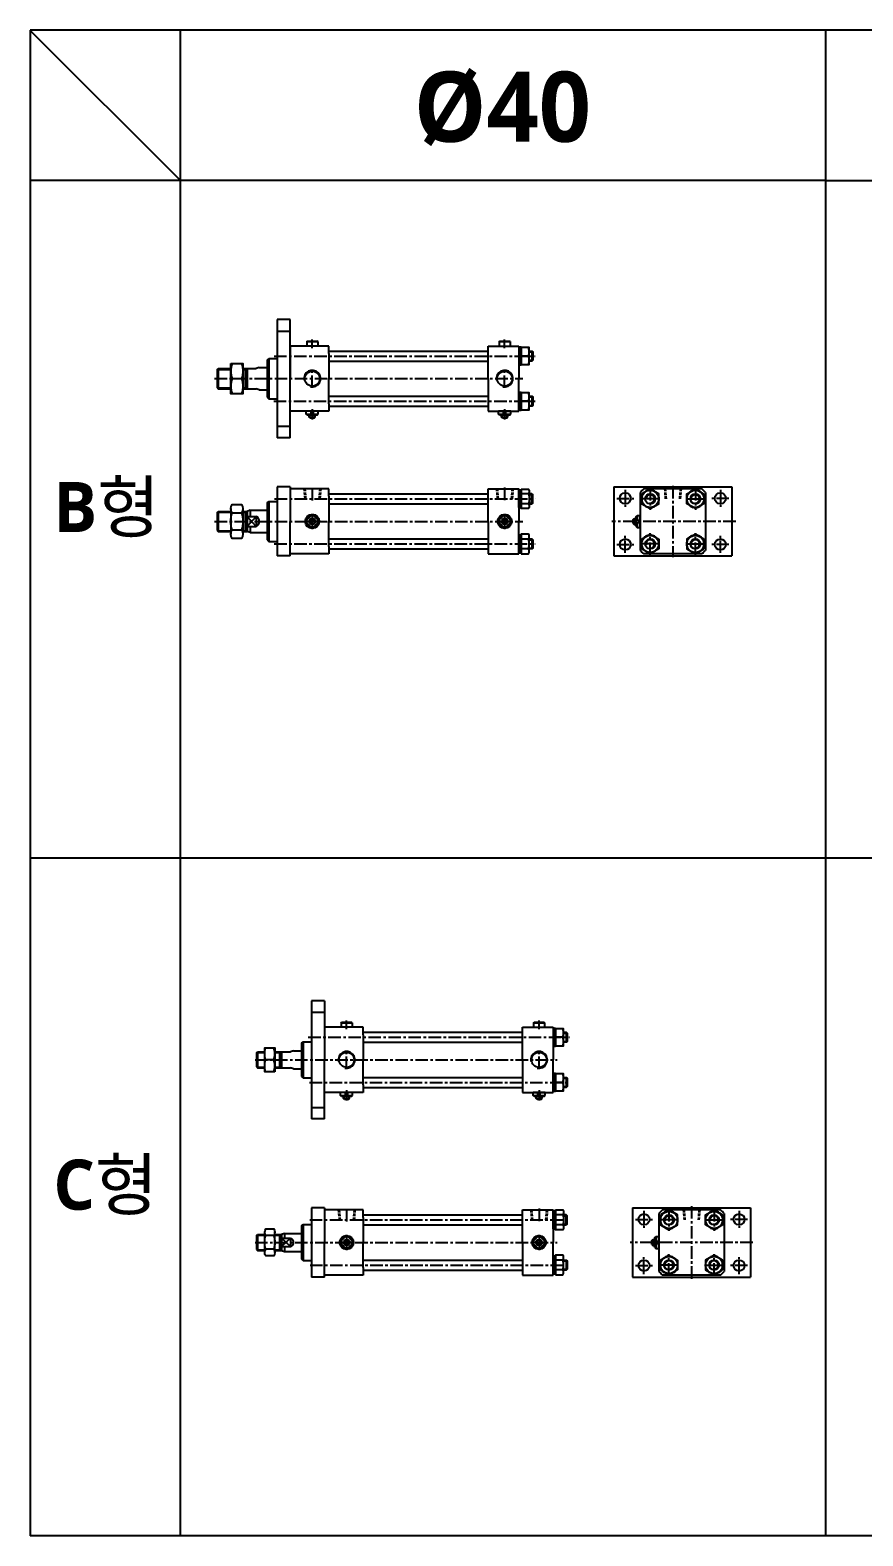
# Model space of a CAD drawing. Extents: x -819 to 8226, y -8942 to 4052.
# Drawn here: x 0 to 831, y 2550 to 4052 of the extents above; entities that cross this region are included whole.
import ezdxf

# ---------------------------------------------------------------- set-up
doc = ezdxf.new("R2010")
doc.units = 0
doc.header["$LTSCALE"] = 10
doc.header["$MEASUREMENT"] = 0
for name, pattern in [('CENTER', [2, 1.25, -0.25, 0.25, -0.25]), ('CENTERX2', [4, 2.5, -0.5, 0.5, -0.5]), ('HIDDEN', [0.375, 0.25, -0.125])]:
    doc.linetypes.add(name, pattern=pattern)
doc.layers.get('0').update_dxf_attribs({"linetype": 'CONTINUOUS'})
for name, color, linetype in [('CEN', 1, 'CENTERX2'), ('CENTER', 1, 'CENTER'), ('ML', 7, 'CONTINUOUS'), ('THIN', 3, 'CONTINUOUS')]:
    doc.layers.add(name, color=color, linetype=linetype)
doc.styles.add('문자', font='romans.shx')

msp = doc.modelspace()

# ---------------------------------------------------------------- linework, layer by layer
for p, q in [((4857.5, 4052.4), (0, 4052.4)), ((0, 4052.4), (0, 2550.2)), ((0, 4051.9), (150, 3902.4)), ((150, 2550.2), (150, 4052.4)), ((794, 2550.2), (794, 4052.4)), ((793.5, 3902.4), (0, 3902.4)), ((793.5, 3902.4), (1438, 3902.3)), ((4857.5, 3226.3), (0, 3226.3)), ((4857.5, 2550.2), (0, 2550.2))]:
    msp.add_line(p, q)
at = {"color": 3}
for q in [(259.6, 3763.7), (246.6, 3645.7)]:
    msp.add_line((259.6, 3645.7), q, dxfattribs=at)
at = {"layer": 'CEN', "color": 1, "linetype": 'CENTER'}
for p, q in [((593.9, 3593.8), (593.9, 3576.8)), ((688.9, 3593.8), (688.9, 3576.8)), ((585.4, 3585.3), (602.4, 3585.3)), ((697.4, 3585.3), (680.4, 3585.3)), ((593.9, 3530.8), (593.9, 3547.8)), ((688.9, 3530.8), (688.9, 3547.8)), ((585.4, 3539.3), (602.4, 3539.3)), ((697.4, 3539.3), (680.4, 3539.3)), ((612.6, 2874.4), (612.6, 2857.4)), ((707.6, 2874.4), (707.6, 2857.4)), ((604.1, 2865.9), (621.1, 2865.9)), ((716.1, 2865.9), (699.1, 2865.9)), ((612.6, 2811.4), (612.6, 2828.4)), ((707.6, 2811.4), (707.6, 2828.4)), ((604.1, 2819.9), (621.1, 2819.9)), ((716.1, 2819.9), (699.1, 2819.9))]:
    msp.add_line(p, q, dxfattribs=at)
at = {"layer": 'CENTER'}
for p, q in [((618.9, 3595.7), (618.9, 3573.9)), ((663.9, 3595.7), (663.9, 3573.9)), ((628.3, 3584.8), (609.5, 3584.8)), ((654.5, 3584.8), (673.3, 3584.8)), ((618.9, 3528.9), (618.9, 3550.7)), ((663.9, 3528.9), (663.9, 3550.7)), ((628.3, 3539.8), (609.5, 3539.8)), ((654.5, 3539.8), (673.3, 3539.8)), ((637.6, 2876.3), (637.6, 2854.6)), ((682.6, 2876.3), (682.6, 2854.6)), ((647, 2865.4), (628.1, 2865.4)), ((673.1, 2865.4), (692, 2865.4)), ((637.6, 2809.6), (637.6, 2831.3)), ((682.6, 2809.6), (682.6, 2831.3)), ((647, 2820.4), (628.1, 2820.4)), ((673.1, 2820.4), (692, 2820.4))]:
    msp.add_line(p, q, dxfattribs=at)
at = {"layer": 'ML'}
for p, q in [((246.6, 3763.7), (246.6, 3645.7)), ((259.6, 3763.7), (246.6, 3763.7)), ((276.1, 3741.7), (276.6, 3742.2)), ((276.1, 3741.7), (287.1, 3741.7)), ((276.6, 3742.2), (286.6, 3742.2)), ((287.1, 3741.7), (286.6, 3742.2)), ((468.1, 3741.7), (468.6, 3742.2)), ((468.1, 3741.7), (479.1, 3741.7)), ((468.6, 3742.2), (478.6, 3742.2)), ((479.1, 3741.7), (478.6, 3742.2)), ((298.1, 3737.2), (259.6, 3737.2)), ((259.6, 3737.2), (259.6, 3704.7)), ((298.1, 3729.7), (298.1, 3737.2)), ((298.1, 3729.7), (298.1, 3704.7)), ((457.1, 3704.7), (457.1, 3737.2)), ((457.1, 3737.2), (487.6, 3737.2)), ((487.6, 3737.2), (487.6, 3704.7)), ((490.1, 3726.6), (487.6, 3729.1)), ((490.1, 3725.2), (487.6, 3727.7)), ((497.4, 3727.2), (490.1, 3727.2)), ((500.8, 3732.2), (500.8, 3722.2)), ((186.6, 3713.7), (187.6, 3714.7)), ((186.6, 3713.7), (186.6, 3695.7)), ((187.6, 3714.7), (187.6, 3694.7)), ((214.6, 3714.7), (214.6, 3694.7)), ((216.6, 3714.7), (216.6, 3694.7)), ((228.6, 3715.9), (225.6, 3714.7)), ((186.6, 3695.7), (187.6, 3694.7)), ((200.3, 3704.7), (210.9, 3704.7)), ((298.1, 3679.7), (298.1, 3704.7)), ((457.1, 3704.7), (457.1, 3672.2)), ((487.6, 3672.2), (487.6, 3704.7)), ((228.6, 3693.5), (225.6, 3694.7)), ((490.1, 3681.6), (487.6, 3684.1)), ((490.1, 3680.2), (487.6, 3682.7)), ((497.4, 3682.2), (490.1, 3682.2)), ((500.8, 3687.2), (500.8, 3677.2)), ((298.1, 3672.2), (259.6, 3672.2)), ((287.6, 3672.2), (275.6, 3672.2)), ((275.6, 3669.2), (275.6, 3672.2)), ((275.6, 3669.2), (280.4, 3669.2)), ((276.6, 3668.2), (275.6, 3669.2)), ((286.6, 3668.2), (276.6, 3668.2)), ((278.6, 3666.2), (278.6, 3668.2)), ((278.6, 3666.2), (284.6, 3666.2)), ((279.6, 3665.2), (278.6, 3666.2)), ((280.4, 3668.2), (280.4, 3672.2)), ((282.8, 3668.2), (282.8, 3672.2)), ((282.8, 3669.2), (287.6, 3669.2)), ((283.6, 3665.2), (284.6, 3666.2)), ((284.6, 3666.2), (284.6, 3668.2)), ((286.6, 3668.2), (287.6, 3669.2)), ((287.6, 3669.2), (287.6, 3672.2)), ((298.1, 3679.7), (298.1, 3672.2)), ((457.1, 3672.2), (487.6, 3672.2)), ((479.6, 3672.2), (467.6, 3672.2)), ((467.6, 3669.2), (467.6, 3672.2)), ((467.6, 3669.2), (472.4, 3669.2)), ((468.6, 3668.2), (467.6, 3669.2)), ((478.6, 3668.2), (468.6, 3668.2)), ((470.6, 3666.2), (470.6, 3668.2)), ((470.6, 3666.2), (476.6, 3666.2)), ((471.6, 3665.2), (470.6, 3666.2)), ((472.4, 3668.2), (472.4, 3672.2)), ((474.8, 3668.2), (474.8, 3672.2)), ((474.8, 3669.2), (479.6, 3669.2)), ((475.6, 3665.2), (476.6, 3666.2)), ((476.6, 3666.2), (476.6, 3668.2)), ((478.6, 3668.2), (479.6, 3669.2)), ((479.6, 3669.2), (479.6, 3672.2)), ((283.6, 3665.2), (279.6, 3665.2)), ((475.6, 3665.2), (471.6, 3665.2)), ((246.6, 3596.8), (246.6, 3527.8)), ((259.6, 3596.8), (246.6, 3596.8)), ((259.6, 3596.8), (259.6, 3562.3)), ((298.1, 3594.8), (259.6, 3594.8)), ((298.1, 3587.3), (298.1, 3594.8)), ((457.1, 3594.8), (487.6, 3594.8)), ((457.1, 3562.3), (457.1, 3594.8)), ((487.6, 3594.8), (487.6, 3562.3)), ((498.1, 3592.1), (498.1, 3577.4)), ((582.4, 3596.8), (582.4, 3527.8)), ((582.4, 3596.8), (700.4, 3596.8)), ((608.9, 3591.2), (608.9, 3533.4)), ((670.3, 3594.8), (612.5, 3594.8)), ((673.9, 3591.2), (673.9, 3533.4)), ((700.4, 3596.8), (700.4, 3527.8)), ((236.6, 3580.8), (238.1, 3582.3)), ((236.6, 3580.8), (236.6, 3543.8)), ((238.1, 3582.3), (238.1, 3542.3)), ((238.1, 3582.3), (246.6, 3582.3)), ((298.1, 3587.3), (298.1, 3562.3)), ((490.1, 3586.7), (487.6, 3584.2)), ((490.1, 3585.3), (487.6, 3582.8)), ((497.4, 3589.7), (490.1, 3589.7)), ((497.4, 3579.9), (490.1, 3579.9)), ((500.8, 3579.8), (500.8, 3589.8)), ((186.6, 3571.3), (187.6, 3572.3)), ((186.6, 3571.3), (186.6, 3553.3)), ((187.6, 3572.3), (187.6, 3552.3)), ((200.3, 3575), (200.3, 3549.5)), ((201.6, 3570.8), (211, 3570.8)), ((212.3, 3575), (212.3, 3549.5)), ((214.6, 3572.3), (214.6, 3552.3)), ((219.6, 3573.5), (216.6, 3572.3)), ((216.6, 3572.3), (216.6, 3552.3)), ((216.6, 3567.3), (225.9, 3567.3)), ((219.6, 3573.5), (219.6, 3567.3)), ((225.6, 3567.3), (225.6, 3557.2)), ((259.6, 3527.8), (259.6, 3562.3)), ((280.4, 3568.2), (275.8, 3563.5)), ((275.8, 3561.1), (280.4, 3556.4)), ((282.8, 3568.2), (287.5, 3563.5)), ((287.5, 3561.1), (282.8, 3556.4)), ((298.1, 3537.3), (298.1, 3562.3)), ((457.1, 3562.3), (457.1, 3529.8)), ((472.4, 3568.2), (467.8, 3563.5)), ((467.8, 3561.1), (472.4, 3556.4)), ((474.8, 3568.2), (479.5, 3563.5)), ((479.5, 3561.1), (474.8, 3556.4)), ((487.6, 3529.8), (487.6, 3562.3)), ((601.9, 3564.3), (602.9, 3565.3)), ((601.9, 3560.3), (601.9, 3564.3)), ((602.9, 3565.3), (604.9, 3565.3)), ((602.9, 3565.3), (602.9, 3559.3)), ((604.9, 3567.3), (605.9, 3568.3)), ((604.9, 3557.3), (604.9, 3567.3)), ((604.9, 3563.5), (608.9, 3563.5)), ((604.9, 3561.1), (608.9, 3561.1)), ((605.9, 3568.3), (608.9, 3568.3)), ((605.9, 3568.3), (605.9, 3563.5)), ((605.9, 3561.1), (605.9, 3556.3)), ((608.9, 3556.3), (608.9, 3568.3)), ((186.6, 3553.3), (187.6, 3552.3)), ((201.6, 3553.8), (211, 3553.8)), ((216.6, 3557.2), (225.6, 3557.2)), ((219.6, 3551.1), (216.6, 3552.3)), ((219.6, 3557.2), (219.6, 3551.1)), ((498.1, 3532.4), (498.1, 3547.1)), ((601.9, 3560.3), (602.9, 3559.3)), ((602.9, 3559.3), (604.9, 3559.3)), ((604.9, 3557.3), (605.9, 3556.3)), ((605.9, 3556.3), (608.9, 3556.3)), ((236.6, 3543.8), (238.1, 3542.3)), ((238.1, 3542.3), (246.6, 3542.3)), ((298.1, 3537.3), (298.1, 3529.8)), ((490.1, 3539.2), (487.6, 3541.7)), ((490.1, 3537.8), (487.6, 3540.3)), ((497.4, 3544.7), (490.1, 3544.7)), ((497.4, 3534.9), (490.1, 3534.9)), ((500.8, 3544.8), (500.8, 3534.8)), ((259.6, 3527.8), (246.6, 3527.8)), ((298.1, 3529.8), (259.6, 3529.8)), ((457.1, 3529.8), (487.6, 3529.8)), ((582.4, 3527.8), (700.4, 3527.8)), ((670.3, 3529.8), (612.5, 3529.8)), ((280.9, 3084.1), (280.9, 2966.1)), ((293.9, 3084.1), (280.9, 3084.1)), ((293.9, 3084.1), (293.9, 3025.1)), ((332.4, 3057.6), (293.9, 3057.6)), ((310.4, 3062.1), (310.9, 3062.6)), ((310.4, 3062.1), (321.4, 3062.1)), ((310.9, 3062.6), (320.9, 3062.6)), ((321.4, 3062.1), (320.9, 3062.6)), ((332.4, 3050.1), (332.4, 3057.6)), ((332.4, 3050.1), (332.4, 3025.1)), ((491.4, 3025.1), (491.4, 3057.6)), ((491.4, 3057.6), (521.9, 3057.6)), ((502.4, 3062.1), (502.9, 3062.6)), ((502.4, 3062.1), (513.4, 3062.1)), ((502.9, 3062.6), (512.9, 3062.6)), ((513.4, 3062.1), (512.9, 3062.6)), ((521.9, 3057.6), (521.9, 3025.1)), ((535.1, 3052.6), (535.1, 3042.6)), ((270.9, 3041.6), (272.4, 3043.1)), ((270.9, 3041.6), (270.9, 3008.6)), ((272.4, 3043.1), (272.4, 3007.1)), ((272.4, 3043.1), (280.9, 3043.1)), ((524.4, 3047), (521.9, 3049.5)), ((524.4, 3045.6), (521.9, 3048.1)), ((531.7, 3047.6), (524.4, 3047.6)), ((225.9, 3032.1), (226.9, 3033.1)), ((225.9, 3032.1), (225.9, 3018.1)), ((226.9, 3033.1), (226.9, 3017.1)), ((244.1, 3025.1), (235.2, 3025.1)), ((248.9, 3033.1), (248.9, 3017.1)), ((250.9, 3033.1), (250.9, 3017.1)), ((262.9, 3034.1), (259.9, 3033.1)), ((293.9, 2966.1), (293.9, 3025.1)), ((332.4, 3000.1), (332.4, 3025.1)), ((491.4, 3025.1), (491.4, 2992.6)), ((521.9, 2992.6), (521.9, 3025.1)), ((225.9, 3018.1), (226.9, 3017.1)), ((262.9, 3016.1), (259.9, 3017.1)), ((270.9, 3008.6), (272.4, 3007.1)), ((272.4, 3007.1), (280.9, 3007.1)), ((535.1, 3007.6), (535.1, 2997.6)), ((332.4, 2992.6), (293.9, 2992.6)), ((321.9, 2992.6), (309.9, 2992.6)), ((309.9, 2989.6), (309.9, 2992.6)), ((309.9, 2989.6), (314.7, 2989.6)), ((310.9, 2988.6), (309.9, 2989.6)), ((314.7, 2988.6), (314.7, 2992.6)), ((317.1, 2988.6), (317.1, 2992.6)), ((317.1, 2989.6), (321.9, 2989.6)), ((320.9, 2988.6), (321.9, 2989.6)), ((321.9, 2989.6), (321.9, 2992.6)), ((332.4, 3000.1), (332.4, 2992.6)), ((491.4, 2992.6), (521.9, 2992.6)), ((513.9, 2992.6), (501.9, 2992.6)), ((501.9, 2989.6), (501.9, 2992.6)), ((501.9, 2989.6), (506.7, 2989.6)), ((502.9, 2988.6), (501.9, 2989.6)), ((506.7, 2988.6), (506.7, 2992.6)), ((509.1, 2988.6), (509.1, 2992.6)), ((509.1, 2989.6), (513.9, 2989.6)), ((512.9, 2988.6), (513.9, 2989.6)), ((513.9, 2989.6), (513.9, 2992.6)), ((524.4, 3002), (521.9, 3004.5)), ((524.4, 3000.6), (521.9, 3003.1)), ((531.7, 3002.6), (524.4, 3002.6)), ((320.9, 2988.6), (310.9, 2988.6)), ((312.9, 2986.6), (312.9, 2988.6)), ((312.9, 2986.6), (318.9, 2986.6)), ((313.9, 2985.6), (312.9, 2986.6)), ((317.9, 2985.6), (313.9, 2985.6)), ((317.9, 2985.6), (318.9, 2986.6)), ((318.9, 2986.6), (318.9, 2988.6)), ((512.9, 2988.6), (502.9, 2988.6)), ((504.9, 2986.6), (504.9, 2988.6)), ((504.9, 2986.6), (510.9, 2986.6)), ((505.9, 2985.6), (504.9, 2986.6)), ((509.9, 2985.6), (505.9, 2985.6)), ((509.9, 2985.6), (510.9, 2986.6)), ((510.9, 2986.6), (510.9, 2988.6)), ((293.9, 2966.1), (280.9, 2966.1)), ((280.9, 2877.4), (280.9, 2808.4)), ((293.9, 2877.4), (280.9, 2877.4)), ((293.9, 2877.4), (293.9, 2842.9)), ((332.4, 2875.4), (293.9, 2875.4)), ((332.4, 2867.9), (332.4, 2875.4)), ((491.4, 2875.4), (521.9, 2875.4)), ((491.4, 2842.9), (491.4, 2875.4)), ((521.9, 2875.4), (521.9, 2842.9)), ((531.7, 2870.4), (524.4, 2870.4)), ((532.4, 2872.8), (532.4, 2858.1)), ((535.1, 2860.4), (535.1, 2870.4)), ((601.1, 2877.4), (719.1, 2877.4)), ((601.1, 2877.4), (601.1, 2808.4)), ((627.6, 2871.9), (627.6, 2814)), ((689, 2875.4), (631.1, 2875.4)), ((692.6, 2871.9), (692.6, 2814)), ((719.1, 2877.4), (719.1, 2808.4)), ((270.9, 2859.4), (272.4, 2860.9)), ((270.9, 2859.4), (270.9, 2826.4)), ((272.4, 2860.9), (272.4, 2824.9)), ((272.4, 2860.9), (280.9, 2860.9)), ((332.4, 2867.9), (332.4, 2842.9)), ((524.4, 2867.4), (521.9, 2864.9)), ((524.4, 2866), (521.9, 2863.5)), ((531.7, 2860.5), (524.4, 2860.5)), ((225.9, 2849.9), (226.9, 2850.9)), ((225.9, 2849.9), (225.9, 2835.9)), ((226.9, 2850.9), (226.9, 2834.9)), ((234.1, 2832.8), (234.1, 2853.1)), ((243.1, 2849.7), (235.2, 2849.7)), ((244.2, 2832.8), (244.2, 2853.1)), ((248.9, 2850.9), (248.9, 2834.9)), ((253.9, 2851.9), (250.9, 2850.9)), ((250.9, 2850.9), (250.9, 2834.9)), ((250.9, 2847.1), (259.9, 2847.1)), ((253.9, 2851.9), (253.9, 2847.1)), ((259.9, 2847.1), (259.9, 2838.8)), ((293.9, 2808.4), (293.9, 2842.9)), ((314.7, 2848.8), (310, 2844.1)), ((310, 2841.8), (314.7, 2837.1)), ((317.1, 2848.8), (321.8, 2844.1)), ((321.8, 2841.8), (317.1, 2837.1)), ((332.4, 2817.9), (332.4, 2842.9)), ((491.4, 2842.9), (491.4, 2810.4)), ((506.7, 2848.8), (502, 2844.1)), ((502, 2841.8), (506.7, 2837.1)), ((509.1, 2848.8), (513.8, 2844.1)), ((513.8, 2841.8), (509.1, 2837.1)), ((521.9, 2810.4), (521.9, 2842.9)), ((620.6, 2844.9), (621.6, 2845.9)), ((620.6, 2840.9), (620.6, 2844.9)), ((620.6, 2840.9), (621.6, 2839.9)), ((621.6, 2845.9), (623.6, 2845.9)), ((621.6, 2845.9), (621.6, 2839.9)), ((621.6, 2839.9), (623.6, 2839.9)), ((623.6, 2847.9), (624.6, 2848.9)), ((623.6, 2837.9), (623.6, 2847.9)), ((623.6, 2844.1), (627.6, 2844.1)), ((623.6, 2841.8), (627.6, 2841.8)), ((624.6, 2848.9), (627.6, 2848.9)), ((624.6, 2848.9), (624.6, 2844.1)), ((624.6, 2841.8), (624.6, 2836.9)), ((627.6, 2836.9), (627.6, 2848.9)), ((225.9, 2835.9), (226.9, 2834.9)), ((243.1, 2836.2), (235.2, 2836.2)), ((250.9, 2838.8), (259.9, 2838.8)), ((250.9, 2834.9), (253.9, 2833.9)), ((253.9, 2838.8), (253.9, 2833.9)), ((270.9, 2826.4), (272.4, 2824.9)), ((272.4, 2824.9), (280.9, 2824.9)), ((531.7, 2825.4), (524.4, 2825.4)), ((532.4, 2813.1), (532.4, 2827.8)), ((535.1, 2825.4), (535.1, 2815.4)), ((623.6, 2837.9), (624.6, 2836.9)), ((624.6, 2836.9), (627.6, 2836.9)), ((332.4, 2810.4), (293.9, 2810.4)), ((332.4, 2817.9), (332.4, 2810.4)), ((491.4, 2810.4), (521.9, 2810.4)), ((524.4, 2819.9), (521.9, 2822.4)), ((524.4, 2818.5), (521.9, 2821)), ((531.7, 2815.5), (524.4, 2815.5)), ((689, 2810.4), (631.1, 2810.4)), ((293.9, 2808.4), (280.9, 2808.4)), ((601.1, 2808.4), (719.1, 2808.4))]:
    msp.add_line(p, q, dxfattribs=at)
at = {"layer": 'ML', "color": 1, "linetype": 'CENTER'}
for p, q in [((246, 3752.2), (260.3, 3752.2)), ((281.6, 3735.2), (281.6, 3743.9)), ((473.6, 3735.2), (473.6, 3743.9)), ((243.5, 3727.2), (504, 3727.2)), ((281.6, 3695.5), (281.6, 3713.8)), ((473.6, 3695.5), (473.6, 3713.8)), ((184.1, 3704.7), (491.6, 3704.7)), ((243.1, 3682.2), (504, 3682.2)), ((281.6, 3674.4), (281.6, 3664)), ((473.6, 3674.4), (473.6, 3664)), ((246, 3657.2), (260.3, 3657.2)), ((281.6, 3595.7), (281.6, 3583.1)), ((473.6, 3596.1), (473.6, 3582.6)), ((641.4, 3597.7), (641.4, 3526.7)), ((243.9, 3584.8), (504, 3584.8)), ((184.1, 3562.3), (491.6, 3562.3)), ((289.3, 3562.3), (273.9, 3562.3)), ((281.6, 3570), (281.6, 3554.6)), ((481.3, 3562.3), (465.9, 3562.3)), ((473.6, 3570), (473.6, 3554.6)), ((704.3, 3562.3), (580.7, 3562.3)), ((243.6, 3539.8), (504, 3539.8)), ((280.3, 3072.6), (294.6, 3072.6)), ((315.9, 3055.6), (315.9, 3064.3)), ((507.9, 3055.6), (507.9, 3064.3)), ((277.6, 3047.6), (538.3, 3047.6)), ((224.5, 3025.1), (525.9, 3025.1)), ((315.9, 3015.9), (315.9, 3034.2)), ((507.9, 3015.9), (507.9, 3034.2)), ((278.9, 3002.6), (538.3, 3002.6)), ((315.9, 2994.8), (315.9, 2984.4)), ((507.9, 2994.8), (507.9, 2984.4)), ((280.3, 2977.6), (294.6, 2977.6)), ((315.9, 2876.3), (315.9, 2863.8)), ((507.9, 2876.8), (507.9, 2863.3)), ((660.1, 2879.2), (660.1, 2806.4)), ((279.1, 2865.4), (538.3, 2865.4)), ((224.5, 2842.9), (525.9, 2842.9)), ((323.6, 2842.9), (308.2, 2842.9)), ((315.9, 2850.6), (315.9, 2835.2)), ((515.6, 2842.9), (500.2, 2842.9)), ((507.9, 2850.6), (507.9, 2835.2)), ((721.2, 2842.9), (598.9, 2842.9)), ((279.4, 2820.4), (538.3, 2820.4))]:
    msp.add_line(p, q, dxfattribs=at)
at = {"layer": 'ML', "color": 7, "linetype": 'Continuous'}
for p, q in [((276.1, 3741.7), (276.1, 3737.2)), ((287.1, 3741.7), (287.1, 3737.2)), ((468.1, 3741.7), (468.1, 3737.2)), ((479.1, 3741.7), (479.1, 3737.2)), ((298.1, 3732.2), (457.1, 3732.2)), ((187.6, 3714.7), (200.3, 3714.7)), ((212.3, 3714.7), (216.6, 3714.7)), ((216.6, 3714.7), (225.6, 3714.7)), ((228.6, 3715.9), (236.6, 3715.9)), ((298.1, 3722.2), (457.1, 3722.2)), ((187.6, 3694.7), (200.3, 3694.7)), ((212.3, 3694.7), (216.6, 3694.7)), ((216.6, 3694.7), (225.6, 3694.7)), ((228.6, 3693.5), (236.6, 3693.5)), ((298.1, 3687.2), (457.1, 3687.2)), ((298.1, 3677.2), (457.1, 3677.2)), ((298.1, 3589.8), (457.1, 3589.8)), ((298.1, 3579.8), (457.1, 3579.8)), ((187.6, 3572.3), (200.3, 3572.3)), ((212.3, 3572.3), (216.6, 3572.3)), ((219.6, 3573.5), (236.6, 3573.5)), ((187.6, 3552.3), (200.3, 3552.3)), ((212.3, 3552.3), (216.6, 3552.3)), ((219.6, 3551.1), (236.6, 3551.1)), ((298.1, 3544.8), (457.1, 3544.8)), ((298.1, 3534.8), (457.1, 3534.8)), ((310.4, 3062.1), (310.4, 3057.6)), ((321.4, 3062.1), (321.4, 3057.6)), ((332.4, 3052.6), (491.4, 3052.6)), ((502.4, 3062.1), (502.4, 3057.6)), ((513.4, 3062.1), (513.4, 3057.6)), ((332.4, 3042.6), (491.4, 3042.6)), ((226.9, 3033.1), (234.1, 3033.1)), ((244.1, 3033.1), (259.9, 3033.1)), ((262.9, 3034.1), (270.9, 3034.1)), ((226.9, 3017.1), (234.1, 3017.1)), ((244.1, 3017.1), (259.9, 3017.1)), ((262.9, 3016.1), (270.9, 3016.1)), ((332.4, 3007.6), (491.4, 3007.6)), ((332.4, 2997.6), (491.4, 2997.6)), ((332.4, 2870.4), (491.4, 2870.4)), ((332.4, 2860.4), (491.4, 2860.4)), ((226.9, 2850.9), (234.1, 2850.9)), ((244.2, 2850.9), (250.9, 2850.9)), ((253.9, 2851.9), (270.9, 2851.9)), ((226.9, 2834.9), (234.1, 2834.9)), ((244.2, 2834.9), (250.9, 2834.9)), ((253.9, 2833.9), (270.9, 2833.9)), ((332.4, 2825.4), (491.4, 2825.4)), ((332.4, 2815.4), (491.4, 2815.4))]:
    msp.add_line(p, q, dxfattribs=at)
at = {"layer": 'ML', "color": 2, "linetype": 'Continuous'}
for p, q in [((186.9, 3713.9), (200.3, 3713.9)), ((212.3, 3713.9), (214.6, 3713.9)), ((186.9, 3695.4), (200.3, 3695.4)), ((212.3, 3695.4), (214.6, 3695.4)), ((186.9, 3571.5), (200.3, 3571.5)), ((212.3, 3571.5), (214.6, 3571.5)), ((186.9, 3553), (200.3, 3553)), ((212.3, 3553), (214.6, 3553)), ((226.2, 3032.3), (234.1, 3032.3)), ((244.1, 3032.3), (248.9, 3032.3)), ((226.2, 3017.8), (234.1, 3017.8)), ((244.1, 3017.8), (248.9, 3017.8)), ((226.2, 2850.2), (234.1, 2850.2)), ((244.2, 2850.2), (248.9, 2850.2)), ((226.2, 2835.7), (234.1, 2835.7)), ((244.2, 2835.7), (248.9, 2835.7))]:
    msp.add_line(p, q, dxfattribs=at)
at = {"layer": 'ML', "color": 2}
for p, q in [((214.6, 3713.9), (215.9, 3714.7)), ((214.6, 3695.4), (215.9, 3694.7)), ((279.1, 3665.7), (279.1, 3668.2)), ((284.1, 3665.7), (284.1, 3668.2)), ((471.1, 3665.7), (471.1, 3668.2)), ((476.1, 3665.7), (476.1, 3668.2)), ((214.6, 3571.5), (215.9, 3572.3)), ((225.6, 3567.3), (216.6, 3557.2)), ((225.6, 3557.2), (216.6, 3567.3)), ((602.4, 3564.8), (604.9, 3564.8)), ((214.6, 3553), (215.9, 3552.3)), ((602.4, 3559.8), (604.9, 3559.8)), ((248.9, 3032.3), (250.2, 3033.1)), ((248.9, 3017.8), (250.2, 3017.1)), ((313.4, 2986.1), (313.4, 2988.6)), ((318.4, 2986.1), (318.4, 2988.6)), ((505.4, 2986.1), (505.4, 2988.6)), ((510.4, 2986.1), (510.4, 2988.6)), ((248.9, 2850.2), (250.2, 2850.9)), ((259.9, 2847.1), (250.9, 2838.8)), ((259.9, 2838.8), (250.9, 2847.1)), ((621.1, 2845.4), (623.6, 2845.4)), ((621.1, 2840.4), (623.6, 2840.4)), ((248.9, 2835.7), (250.2, 2834.9))]:
    msp.add_line(p, q, dxfattribs=at)
at = {"layer": 'ML', "color": 3, "linetype": 'Continuous'}
for p, q in [((236.6, 3723.2), (238.1, 3724.7)), ((236.6, 3723.2), (236.6, 3686.2)), ((238.1, 3724.7), (238.1, 3684.7)), ((238.1, 3724.7), (246.6, 3724.7)), ((236.6, 3686.2), (238.1, 3684.7)), ((238.1, 3684.7), (246.6, 3684.7))]:
    msp.add_line(p, q, dxfattribs=at)
at = {"layer": 'ML', "color": 6, "linetype": 'HIDDEN'}
for p, q in [((273.3, 3594.8), (274.2, 3584.8)), ((274.2, 3594.8), (275, 3584.8)), ((289.1, 3594.8), (288.2, 3584.8)), ((290, 3594.8), (289.1, 3584.8)), ((465.3, 3594.8), (466.2, 3584.8)), ((466.2, 3594.8), (467, 3584.8)), ((481.1, 3594.8), (480.2, 3584.8)), ((482, 3594.8), (481.1, 3584.8)), ((633.1, 3594.8), (633.9, 3584.8)), ((633.9, 3594.8), (634.8, 3584.8)), ((648.9, 3594.8), (648, 3584.8)), ((649.7, 3594.8), (648.9, 3584.8)), ((307.6, 2875.4), (308.5, 2865.4)), ((308.4, 2875.4), (309.3, 2865.4)), ((323.4, 2875.4), (322.5, 2865.4)), ((324.2, 2875.4), (323.4, 2865.4)), ((499.6, 2875.4), (500.5, 2865.4)), ((500.4, 2875.4), (501.3, 2865.4)), ((515.4, 2875.4), (514.5, 2865.4)), ((516.2, 2875.4), (515.4, 2865.4)), ((651.7, 2875.4), (652.6, 2865.4)), ((652.6, 2875.4), (653.5, 2865.4)), ((667.5, 2875.4), (666.7, 2865.4)), ((668.4, 2875.4), (667.5, 2865.4))]:
    msp.add_line(p, q, dxfattribs=at)
at = {"layer": 'ML'}
for points in [[(487.6, 3736), (487.6, 3718.4), (490.1, 3718.4), (490.1, 3736), (487.6, 3736)], [(498.1, 3732.2), (500.8, 3732.2), (501.6, 3731.4), (501.6, 3723), (500.8, 3722.2), (498.1, 3722.2)], [(487.6, 3691), (487.6, 3673.4), (490.1, 3673.4), (490.1, 3691), (487.6, 3691)], [(498.1, 3687.2), (500.8, 3687.2), (501.6, 3686.4), (501.6, 3678), (500.8, 3677.2), (498.1, 3677.2)], [(487.6, 3576), (487.6, 3593.6), (490.1, 3593.6), (490.1, 3576), (487.6, 3576)], [(610.4, 3589.7), (610.4, 3579.9), (618.9, 3575), (627.4, 3579.9), (627.4, 3589.7), (618.9, 3594.6), (610.4, 3589.7)], [(672.4, 3589.7), (672.4, 3579.9), (663.9, 3575), (655.4, 3579.9), (655.4, 3589.7), (663.9, 3594.6), (672.4, 3589.7)], [(498.1, 3579.8), (500.8, 3579.8), (501.6, 3580.6), (501.6, 3589), (500.8, 3589.8), (498.1, 3589.8)], [(487.6, 3548.6), (487.6, 3531), (490.1, 3531), (490.1, 3548.6), (487.6, 3548.6)], [(610.4, 3534.9), (610.4, 3544.7), (618.9, 3549.6), (627.4, 3544.7), (627.4, 3534.9), (618.9, 3530), (610.4, 3534.9)], [(672.4, 3534.9), (672.4, 3544.7), (663.9, 3549.6), (655.4, 3544.7), (655.4, 3534.9), (663.9, 3530), (672.4, 3534.9)], [(498.1, 3544.8), (500.8, 3544.8), (501.6, 3544), (501.6, 3535.6), (500.8, 3534.8), (498.1, 3534.8)], [(521.9, 3056.4), (521.9, 3038.8), (524.4, 3038.8), (524.4, 3056.4), (521.9, 3056.4)], [(532.4, 3052.6), (535.1, 3052.6), (535.9, 3051.8), (535.9, 3043.4), (535.1, 3042.6), (532.4, 3042.6)], [(521.9, 3011.4), (521.9, 2993.8), (524.4, 2993.8), (524.4, 3011.4), (521.9, 3011.4)], [(532.4, 3007.6), (535.1, 3007.6), (535.9, 3006.8), (535.9, 2998.4), (535.1, 2997.6), (532.4, 2997.6)], [(521.9, 2856.6), (521.9, 2874.2), (524.4, 2874.2), (524.4, 2856.6), (521.9, 2856.6)], [(532.4, 2860.4), (535.1, 2860.4), (535.9, 2861.3), (535.9, 2869.6), (535.1, 2870.4), (532.4, 2870.4)], [(629.1, 2870.4), (629.1, 2860.5), (637.6, 2855.6), (646.1, 2860.5), (646.1, 2870.4), (637.6, 2875.3), (629.1, 2870.4)], [(691.1, 2870.4), (691.1, 2860.5), (682.6, 2855.6), (674.1, 2860.5), (674.1, 2870.4), (682.6, 2875.3), (691.1, 2870.4)], [(521.9, 2829.2), (521.9, 2811.6), (524.4, 2811.6), (524.4, 2829.2), (521.9, 2829.2)], [(532.4, 2825.4), (535.1, 2825.4), (535.9, 2824.6), (535.9, 2816.3), (535.1, 2815.4), (532.4, 2815.4)], [(629.1, 2815.5), (629.1, 2825.4), (637.6, 2830.3), (646.1, 2825.4), (646.1, 2815.5), (637.6, 2810.6), (629.1, 2815.5)], [(691.1, 2815.5), (691.1, 2825.4), (682.6, 2830.3), (674.1, 2825.4), (674.1, 2815.5), (682.6, 2810.6), (691.1, 2815.5)]]:
    msp.add_lwpolyline(points, dxfattribs=at)
for points in [[(490.1, 3718.7), (498.1, 3718.7), (498.1, 3735.7), (490.1, 3735.7)], [(200.3, 3719.7), (212.3, 3719.7), (212.3, 3689.7), (200.3, 3689.7)], [(490.1, 3673.7), (498.1, 3673.7), (498.1, 3690.7), (490.1, 3690.7)], [(524.4, 3039.1), (532.4, 3039.1), (532.4, 3056.1), (524.4, 3056.1)], [(244.1, 3013.1), (234.1, 3013.1), (234.1, 3037.1), (244.1, 3037.1)], [(524.4, 2994.1), (532.4, 2994.1), (532.4, 3011.1), (524.4, 3011.1)]]:
    msp.add_lwpolyline(points, close=True, dxfattribs=at)
for points in [[(497.4, 3718.7, 0.178633), (497.4, 3727.2, 0.178633), (497.4, 3735.7)], [(201.6, 3719.7, 0.178633), (201.6, 3704.7, 0.178633), (201.6, 3689.7)], [(210.9, 3719.7, -0.178633), (210.9, 3704.7, -0.178633), (210.9, 3689.7)], [(497.4, 3673.7, 0.178633), (497.4, 3682.2, 0.178633), (497.4, 3690.7)], [(490.1, 3594.6), (497.4, 3594.6, -0.309401), (497.4, 3589.7, -0.154701), (497.4, 3579.9, -0.309401), (497.4, 3575), (490.1, 3575), (490.1, 3594.6)], [(201.6, 3570.8, -0.309401), (201.6, 3579.3), (211, 3579.3, -0.309401), (211, 3570.8, -0.154701), (211, 3553.8, -0.309401), (211, 3545.3), (201.6, 3545.3, -0.309401), (201.6, 3553.8, -0.154701), (201.6, 3570.8)], [(490.1, 3530), (497.4, 3530, 0.309401), (497.4, 3534.9, 0.154701), (497.4, 3544.7, 0.309401), (497.4, 3549.6), (490.1, 3549.6), (490.1, 3530)], [(531.7, 3039.1, 0.178633), (531.7, 3047.6, 0.178633), (531.7, 3056.1)], [(235.2, 3013.1, -0.178633), (235.2, 3025.1, -0.178633), (235.2, 3037.1)], [(243.1, 3013.1, 0.178633), (243.1, 3025.1, 0.178633), (243.1, 3037.1)], [(531.7, 2994.1, 0.178633), (531.7, 3002.6, 0.178633), (531.7, 3011.1)], [(524.4, 2875.3), (531.7, 2875.3, -0.309401), (531.7, 2870.4, -0.154701), (531.7, 2860.5, -0.309401), (531.7, 2855.6), (524.4, 2855.6), (524.4, 2875.3)], [(243.1, 2836.2, -0.309401), (243.1, 2829.4), (235.2, 2829.4, -0.309401), (235.2, 2836.2, -0.154701), (235.2, 2849.7, -0.309401), (235.2, 2856.4), (243.1, 2856.4, -0.309401), (243.1, 2849.7, -0.154701), (243.1, 2836.2, 0.178633)], [(524.4, 2810.6), (531.7, 2810.6, 0.309401), (531.7, 2815.5, 0.154701), (531.7, 2825.4, 0.309401), (531.7, 2830.3), (524.4, 2830.3), (524.4, 2810.6)]]:
    msp.add_lwpolyline(points, format="xyb", dxfattribs=at)
for centre, radius in [((281.6, 3704.7), 7.48), ((473.6, 3704.7), 7.48), ((593.9, 3585.3), 5.5), ((618.9, 3584.8), 8.5), ((663.9, 3584.8), 8.5), ((688.9, 3585.3), 5.5), ((618.9, 3584.8), 5), ((663.9, 3584.8), 5), ((281.6, 3562.3), 7), ((281.6, 3562.3), 6), ((281.6, 3562.3), 3), ((473.6, 3562.3), 7), ((473.6, 3562.3), 6), ((473.6, 3562.3), 3), ((618.9, 3539.8), 8.5), ((663.9, 3539.8), 8.5), ((593.9, 3539.3), 5.5), ((618.9, 3539.8), 5), ((663.9, 3539.8), 5), ((688.9, 3539.3), 5.5), ((315.9, 3025.1), 7.48), ((507.9, 3025.1), 7.48), ((612.6, 2865.9), 5.5), ((637.6, 2865.4), 8.5), ((637.6, 2865.4), 5), ((682.6, 2865.4), 8.5), ((682.6, 2865.4), 5), ((707.6, 2865.9), 5.5), ((315.9, 2842.9), 7), ((315.9, 2842.9), 6), ((315.9, 2842.9), 3), ((507.9, 2842.9), 7), ((507.9, 2842.9), 6), ((507.9, 2842.9), 3), ((612.6, 2819.9), 5.5), ((637.6, 2820.4), 8.5), ((637.6, 2820.4), 5), ((682.6, 2820.4), 8.5), ((682.6, 2820.4), 5), ((707.6, 2819.9), 5.5)]:
    msp.add_circle(centre, radius, dxfattribs=at)
at = {"layer": 'ML', "color": 2}
for centre in [(281.6, 3562.3), (473.6, 3562.3), (315.9, 2842.9), (507.9, 2842.9)]:
    msp.add_circle(centre, 2.5, dxfattribs=at)
for centre, radius, start, end in [((281.6, 3704.7), 8.33, 257.7757, 190.5803), ((473.6, 3704.7), 8.33, 257.7757, 190.5803), ((618.9, 3584.8), 4.19, 259.1333, 190.7369), ((663.9, 3584.8), 4.19, 256.0782, 189.9609), ((281.6, 3562.3), 6.5, 262.191, 185.6433), ((473.6, 3562.3), 6.5, 262.191, 185.6433), ((618.9, 3539.8), 4.19, 259.5017, 192.7138), ((663.9, 3539.8), 4.19, 256.8489, 192.1583), ((315.9, 3025.1), 8.33, 257.7757, 190.5803), ((507.9, 3025.1), 8.33, 257.7757, 190.5803), ((637.6, 2865.4), 4.19, 259.1333, 190.7369), ((682.6, 2865.4), 4.19, 256.0782, 189.9609), ((315.9, 2842.9), 6.5, 262.191, 185.6433), ((507.9, 2842.9), 6.5, 262.191, 185.6433), ((637.6, 2820.4), 4.19, 259.5017, 192.7138), ((682.6, 2820.4), 4.19, 256.8489, 192.1583)]:
    msp.add_arc(centre, radius, start, end, dxfattribs=at)
at = {"layer": 'ML'}
for centre, radius, start, end in [((641.4, 3562.3), 43.5, 131.6579, 138.3421), ((618.9, 3584.8), 8.8, 104.9963, 135.0037), ((618.9, 3584.8), 8.8, 44.9963, 75.0037), ((663.9, 3584.8), 8.8, 104.9963, 135.0037), ((663.9, 3584.8), 8.8, 44.9963, 75.0037), ((641.4, 3562.3), 43.5, 41.6579, 48.3421), ((618.9, 3584.8), 8.8, 164.9963, 195.0037), ((618.9, 3584.8), 8.8, 224.9963, 255.0037), ((618.9, 3584.8), 8.8, 284.9963, 315.0037), ((618.9, 3584.8), 8.8, 344.9963, 15.0037), ((663.9, 3584.8), 8.8, 164.9963, 195.0037), ((663.9, 3584.8), 8.8, 224.9963, 255.0037), ((663.9, 3584.8), 8.8, 284.9963, 315.0037), ((663.9, 3584.8), 8.8, 344.9963, 15.0037), ((222.8, 3562.4), 5.89, 299.364, 57.3312), ((618.9, 3539.8), 8.8, 104.9963, 135.0037), ((618.9, 3539.8), 8.8, 44.9963, 75.0037), ((663.9, 3539.8), 8.8, 104.9963, 135.0037), ((663.9, 3539.8), 8.8, 44.9963, 75.0037), ((641.4, 3562.3), 43.5, 221.6579, 228.3421), ((618.9, 3539.8), 8.8, 164.9963, 195.0037), ((618.9, 3539.8), 8.8, 224.9963, 255.0037), ((618.9, 3539.8), 8.8, 284.9963, 315.0037), ((618.9, 3539.8), 8.8, 344.9963, 15.0037), ((663.9, 3539.8), 8.8, 164.9963, 195.0037), ((663.9, 3539.8), 8.8, 224.9963, 255.0037), ((663.9, 3539.8), 8.8, 284.9963, 315.0037), ((641.4, 3562.3), 43.5, 311.6579, 318.3421), ((663.9, 3539.8), 8.8, 344.9963, 15.0037), ((660.1, 2842.9), 43.5, 131.6579, 138.3421), ((637.6, 2865.4), 8.8, 104.9963, 135.0037), ((637.6, 2865.4), 8.8, 44.9963, 75.0037), ((682.6, 2865.4), 8.8, 104.9963, 135.0037), ((682.6, 2865.4), 8.8, 44.9963, 75.0037), ((660.1, 2842.9), 43.5, 41.6579, 48.3421), ((637.6, 2865.4), 8.8, 164.9963, 195.0037), ((637.6, 2865.4), 8.8, 224.9963, 255.0037), ((637.6, 2865.4), 8.8, 284.9963, 315.0037), ((637.6, 2865.4), 8.8, 344.9963, 15.0037), ((682.6, 2865.4), 8.8, 164.9963, 195.0037), ((682.6, 2865.4), 8.8, 224.9963, 255.0037), ((682.6, 2865.4), 8.8, 284.9963, 315.0037), ((682.6, 2865.4), 8.8, 344.9963, 15.0037), ((258.6, 2842.9), 4.33, 287.9202, 72.0798), ((637.6, 2820.4), 8.8, 104.9963, 135.0037), ((637.6, 2820.4), 8.8, 44.9963, 75.0037), ((682.6, 2820.4), 8.8, 104.9963, 135.0037), ((682.6, 2820.4), 8.8, 44.9963, 75.0037), ((660.1, 2842.9), 43.5, 221.6579, 228.3421), ((637.6, 2820.4), 8.8, 164.9963, 195.0037), ((637.6, 2820.4), 8.8, 224.9963, 255.0037), ((637.6, 2820.4), 8.8, 284.9963, 315.0037), ((637.6, 2820.4), 8.8, 344.9963, 15.0037), ((682.6, 2820.4), 8.8, 164.9963, 195.0037), ((682.6, 2820.4), 8.8, 224.9963, 255.0037), ((682.6, 2820.4), 8.8, 284.9963, 315.0037), ((660.1, 2842.9), 43.5, 311.6579, 318.3421), ((682.6, 2820.4), 8.8, 344.9963, 15.0037)]:
    msp.add_arc(centre, radius, start, end, dxfattribs=at)
at = {"layer": 'THIN', "color": 2}
for p, q in [((498.1, 3731.4), (501.6, 3731.4)), ((498.1, 3723), (501.6, 3723)), ((498.1, 3686.4), (501.6, 3686.4)), ((498.1, 3678), (501.6, 3678)), ((498.1, 3589), (501.6, 3589)), ((498.1, 3580.6), (501.6, 3580.6)), ((498.1, 3544), (501.6, 3544)), ((498.1, 3535.6), (501.6, 3535.6)), ((532.4, 3051.8), (535.9, 3051.8)), ((532.4, 3043.4), (535.9, 3043.4)), ((532.4, 3006.8), (535.9, 3006.8)), ((532.4, 2998.4), (535.9, 2998.4)), ((532.4, 2869.6), (535.9, 2869.6)), ((532.4, 2861.3), (535.9, 2861.3)), ((532.4, 2824.6), (535.9, 2824.6)), ((532.4, 2816.3), (535.9, 2816.3))]:
    msp.add_line(p, q, dxfattribs=at)

# ---------------------------------------------------------------- texts
at = {"attachment_point": 1, "style": '문자'}
for s, width, gutter_width, insert, char_height in [('{\\fMalgun Gothic|b1|i0|c129|p50;%%C40}', 124.533, 16, (382.9, 4011), 70), ('{\\fMalgun Gothic|b1|i0|c129|p50;B형}', 655.383, 160, (23.2, 3601.7), 50), ('{\\fMalgun Gothic|b1|i0|c129|p50;C형}', 655.383, 160, (23.2, 2925.6), 50)]:
    msp.add_mtext_dynamic_manual_height_columns(s, width=width, gutter_width=gutter_width, heights=[0], dxfattribs=dict(at, insert=insert, char_height=char_height))

doc.saveas('drawing.dxf')
